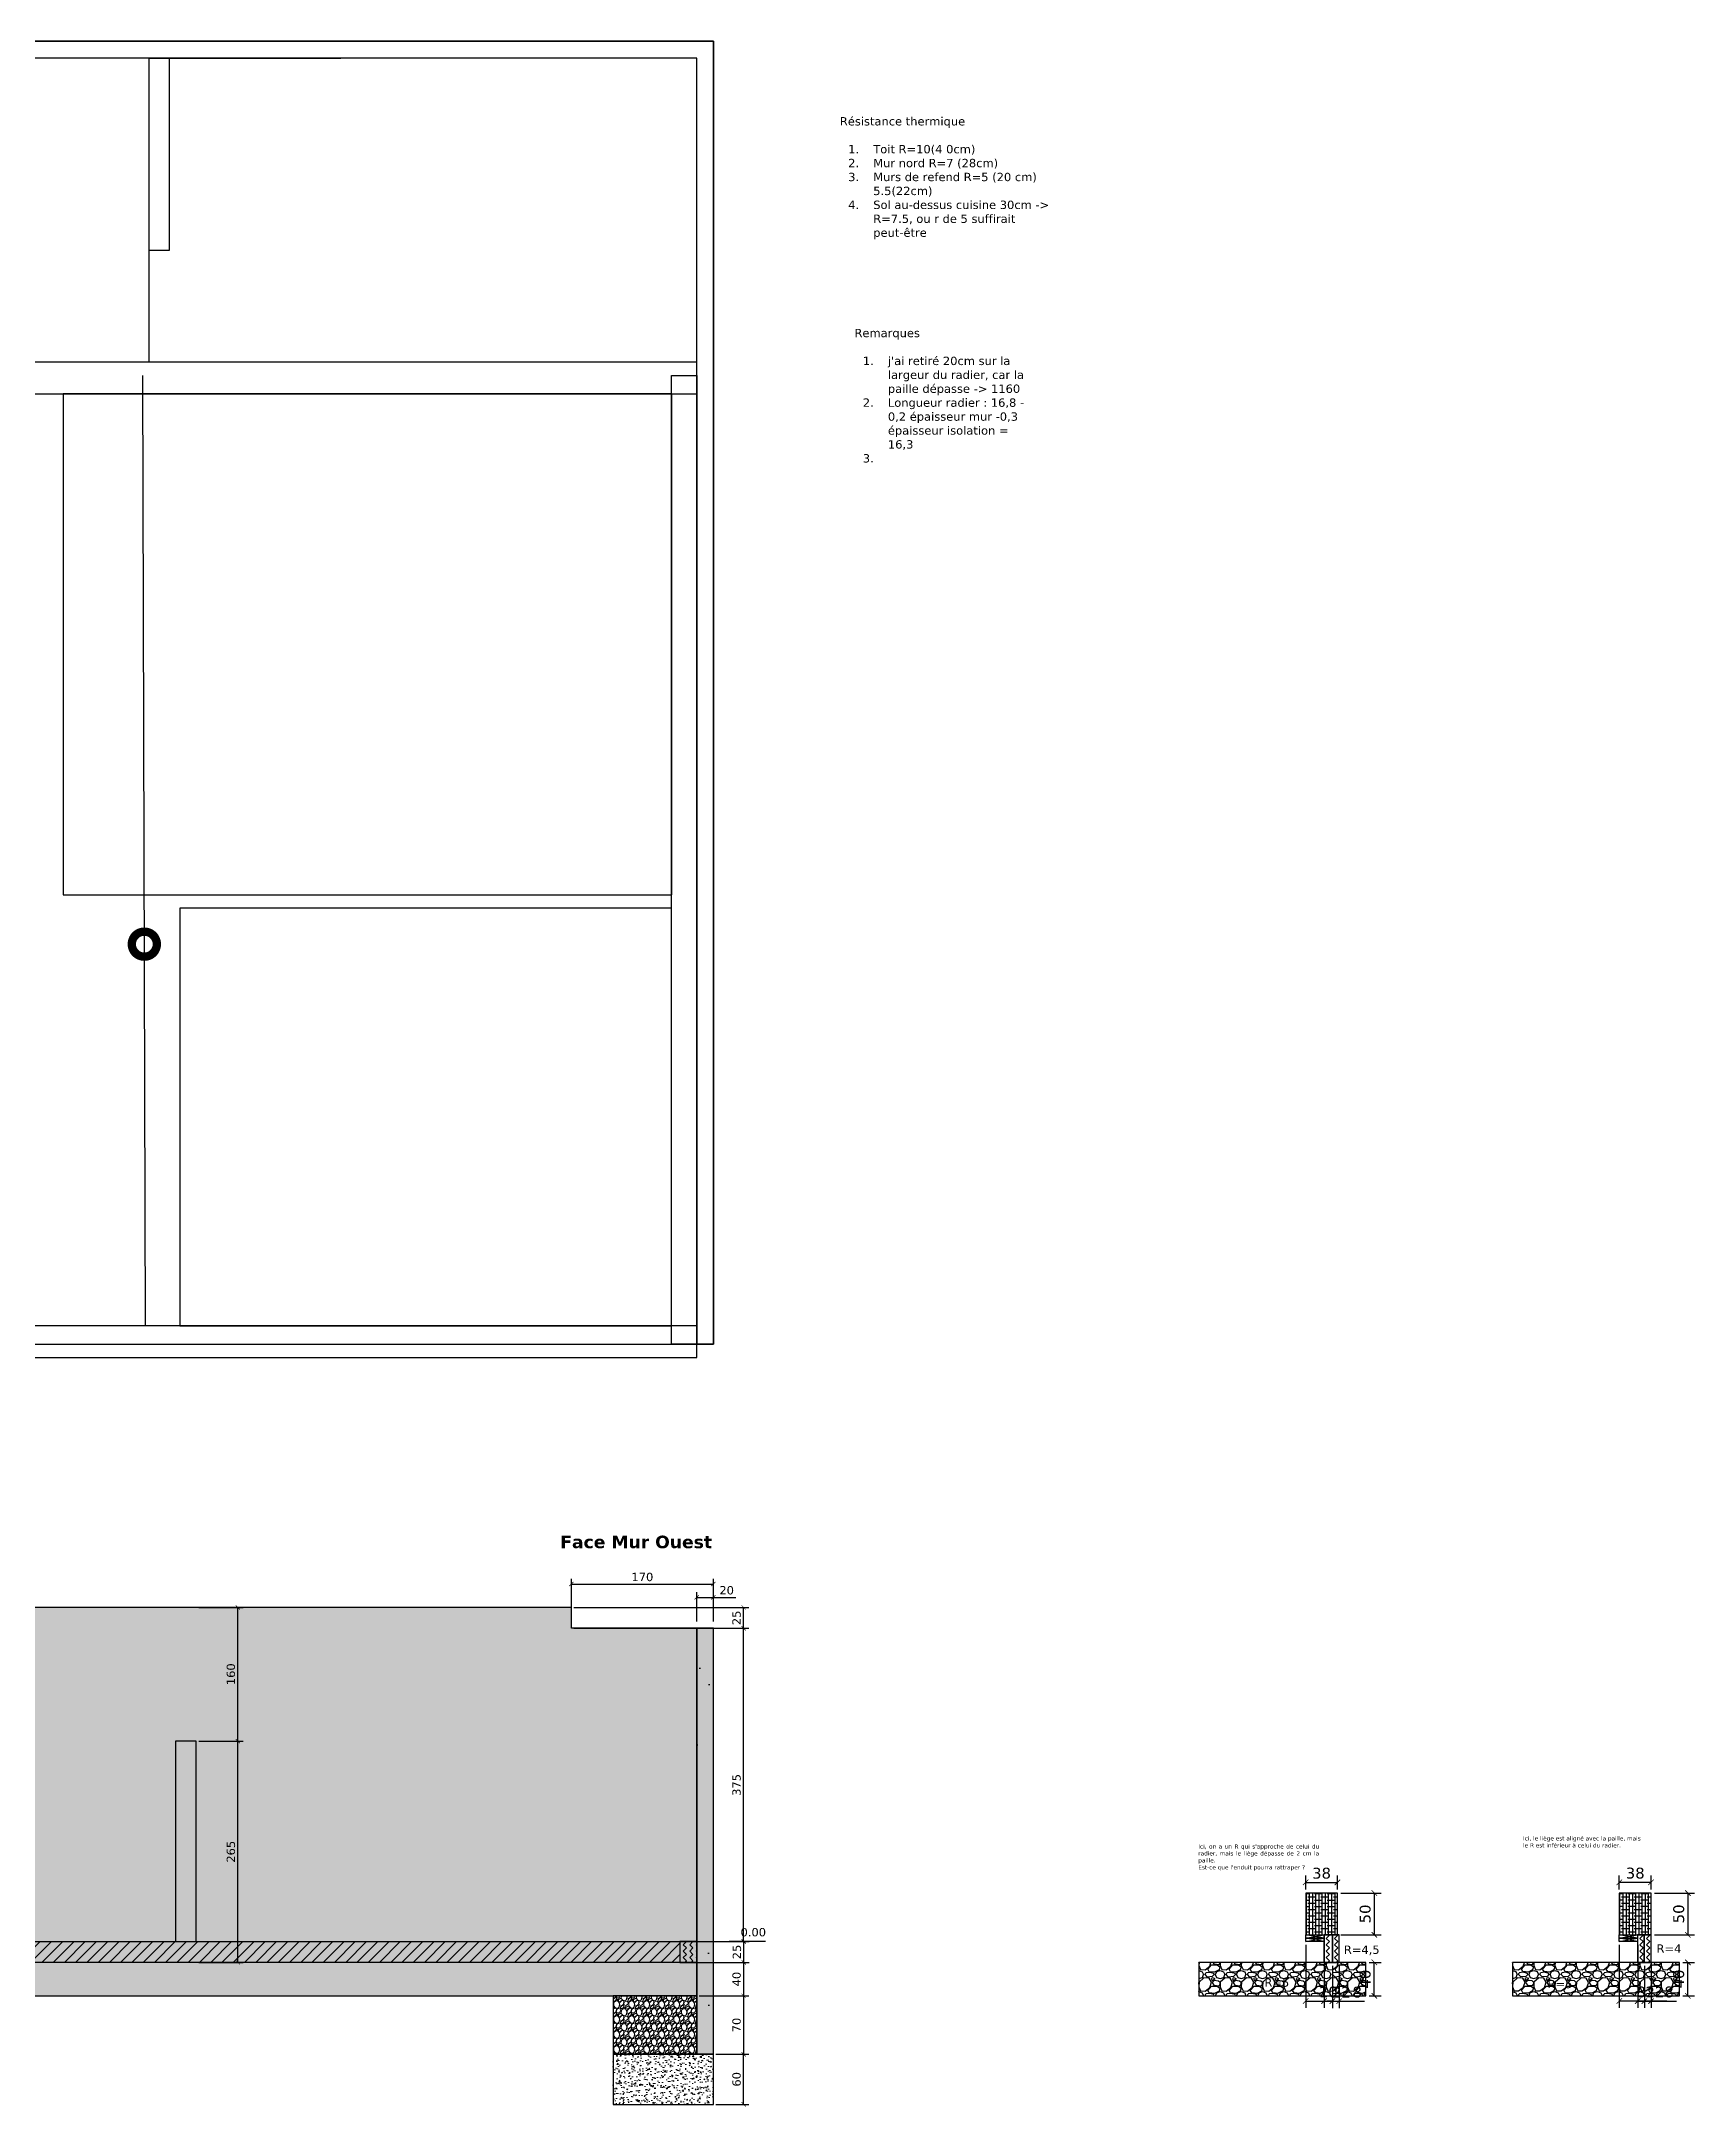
# Model space of a CAD drawing. Header units: centimetres. Extents: x -262314 to 1497847, y -126598 to 219599.
# Drawn here: x 18954 to 38748, y -1328 to 23402 of the extents above; entities that cross this region are included whole.
import ezdxf

# ---------------------------------------------------------------- set-up
doc = ezdxf.new("R2010")
doc.units = ezdxf.units.CM
doc.header["$PDMODE"] = 34
doc.header["$PDSIZE"] = 100
for name, color, linetype in [('A-POTEAU', 44, 'Continuous'), ('A-Wall', 30, 'Continuous'), ('AC-Calcul ratios', 4, 'Continuous'), ('Dimensions', 6, 'Continuous'), ('DONUT', 240, 'Continuous'), ('Gravier', 120, 'Continuous'), ('I-Cloison', 11, 'Continuous'), ('Isolant pourtour radier', 36, 'Continuous'), ('Lisse basse', 36, 'Continuous'), ('Misapor', 4, 'Continuous'), ('Mur de soutenement', 1, 'Continuous'), ('Paille', 2, 'Continuous'), ('Plan de masse ou contour exterieur', 30, 'Continuous'), ('Title Block', 250, 'Continuous')]:
    doc.layers.add(name, color=color, linetype=linetype)
doc.layers.add('hatches', color=253, linetype='Continuous', lineweight=5)
doc.styles.add('Seb', font='Verdana.ttf')
doc.dimstyles.new('d', dxfattribs={"dimtxt": 1, "dimasz": 1, "dimexe": 1.25, "dimexo": 0.625, "dimtad": 1, "dimdec": 1, "dimlfac": 0.1, "dimtxsty": 'Seb', "dimblk": 'ARCHTICK', "dimblk1": 'ARCHTICK', "dimblk2": 'ARCHTICK', "dimcen": 2.5, "dimclrd": 256, "dimclre": 256, "dimadec": 0, "dimazin": 0, "dimtfac": 1, "dimtdec": 1, "dimtmove": 0, "dimatfit": 3, "dimldrblk": 'ARCHTICK', "dimfxl": 1, "dimlwd": -1, "dimlwe": -1, "dimarcsym": 0})
pattern_1 = [(50, (24800, 6e-14), (1821.85, -159.4), [190.5, -2095.5]), (355, (24800, 6e-14), (-352.4, 1910.6), [152.4, -1676.4]), (100.45, (24951.8, -13.3), (1469.4, 1751.2), [161.9, -1780.9]), (46.184, (24800, 508), (2710.8, -420.4), [285.75, -3143.25]), (96.636, (25026, 473), (2374, 2474.3), [242.9, -2671.4]), (351.184, (24800, 508), (2374, 2474.3), [228.6, -2514.6]), (21, (25054, 381), (1516.14, -1022.65), [190.5, -2095.5]), (326, (25054, 381), (618, 1841.9), [152.4, -1676.4]), (71.45, (25180.3, 295.8), (2134.16, 819.2), [161.9, -1780.9]), (37.5, (24800, 6e-14), (30.89, 845.55), [0, -1656.08, 0, -1701.8, 0, -1682.75]), (7.5, (24800, 6e-14), (668.2, 1001.8), [0, -970.28, 0, -1617.98, 0, -641.35]), (327.5, (24233.6, 6e-14), (1355.91, -57.29), [0, -635, 0, -1981.2, 0, -2628.9]), (317.5, (23979.6, 6e-14), (1481.3, 254.26), [0, -825.5, 0, -1315.72, 0, -1866.9])]

# ---------------------------------------------------------------- blocks, each defined once
blk = doc.blocks.new('_ArchTick')
at = {"color": 0, "linetype": 'ByBlock', "const_width": 0.15}
blk.add_lwpolyline([(-0.5, -0.5), (0.5, 0.5)], dxfattribs=at)
blk = doc.blocks.new('*D191')
at = {"layer": 'Defpoints', "color": 0}
for p in [(25300, 4650), (27362, 4650), (25300, 4400)]:
    blk.add_point(p, dxfattribs=at)
at = {"layer": 'Dimensions'}
for p, q in [((25331, 4650), (27424, 4650)), ((27362, 4400), (27362, 4650)), ((25331, 4400), (27424, 4400))]:
    blk.add_line(p, q, dxfattribs=at)
at = {"layer": 'Dimensions', "xscale": 50, "yscale": 50, "zscale": 50}
for p, rotation in [((27362, 4650), 90), ((27362, 4400), 270)]:
    blk.add_blockref('_ArchTick', p, dxfattribs=dict(at, rotation=rotation))
at = {"layer": 'Dimensions', "color": 0, "insert": (27278, 4525), "char_height": 100, "attachment_point": 5, "rotation": 90, "style": 'Seb'}
blk.add_mtext('25', dxfattribs=at)
blk = doc.blocks.new('*D192')
at = {"layer": 'Defpoints', "color": 0}
for p in [(27000, 4930), (25300, 4450), (27000, 4450)]:
    blk.add_point(p, dxfattribs=at)
at = {"layer": 'Dimensions'}
for p, q in [((25300, 4481), (25300, 4993)), ((27000, 4481), (27000, 4993)), ((25300, 4930), (27000, 4930))]:
    blk.add_line(p, q, dxfattribs=at)
at = {"layer": 'Dimensions', "xscale": 50, "yscale": 50, "zscale": 50, "rotation": 180}
blk.add_blockref('_ArchTick', (25300, 4930), dxfattribs=at)
at = {"layer": 'Dimensions', "xscale": 50, "yscale": 50, "zscale": 50}
blk.add_blockref('_ArchTick', (27000, 4930), dxfattribs=at)
at = {"layer": 'Dimensions', "color": 0, "insert": (26150, 5014), "char_height": 100, "attachment_point": 5, "style": 'Seb'}
blk.add_mtext('170', dxfattribs=at)
blk = doc.blocks.new('*D188')
at = {"layer": 'Defpoints', "color": 0}
for p in [(27000, 4400), (27362, 4400), (27000, 650)]:
    blk.add_point(p, dxfattribs=at)
at = {"layer": 'Dimensions'}
for p, q in [((27031, 4400), (27424, 4400)), ((27362, 650), (27362, 4400)), ((27031, 650), (27424, 650))]:
    blk.add_line(p, q, dxfattribs=at)
at = {"layer": 'Dimensions', "xscale": 50, "yscale": 50, "zscale": 50}
for p, rotation in [((27362, 4400), 90), ((27362, 650), 270)]:
    blk.add_blockref('_ArchTick', p, dxfattribs=dict(at, rotation=rotation))
at = {"layer": 'Dimensions', "color": 0, "insert": (27278, 2525), "char_height": 100, "attachment_point": 5, "rotation": 90, "style": 'Seb'}
blk.add_mtext('375', dxfattribs=at)
blk = doc.blocks.new('*D187')
at = {"layer": 'Defpoints', "color": 0}
for p in [(26580, 650), (27366, 650), (26580, 400)]:
    blk.add_point(p, dxfattribs=at)
at = {"layer": 'Dimensions'}
for p, q in [((26611, 650), (27428, 650)), ((27366, 400), (27366, 650)), ((26611, 400), (27428, 400))]:
    blk.add_line(p, q, dxfattribs=at)
at = {"layer": 'Dimensions', "xscale": 50, "yscale": 50, "zscale": 50}
for p, rotation in [((27366, 650), 90), ((27366, 400), 270)]:
    blk.add_blockref('_ArchTick', p, dxfattribs=dict(at, rotation=rotation))
at = {"layer": 'Dimensions', "color": 0, "insert": (27282, 525), "char_height": 100, "attachment_point": 5, "rotation": 90, "style": 'Seb'}
blk.add_mtext('25', dxfattribs=at)
blk = doc.blocks.new('*D186')
at = {"layer": 'Defpoints', "color": 0}
for p in [(26800, 400), (26800, 0), (27362, 0)]:
    blk.add_point(p, dxfattribs=at)
at = {"layer": 'Dimensions'}
for p, q in [((26831, 400), (27424, 400)), ((27362, 400), (27362, 0)), ((26831, 0), (27424, 0))]:
    blk.add_line(p, q, dxfattribs=at)
at = {"layer": 'Dimensions', "xscale": 50, "yscale": 50, "zscale": 50}
for p, rotation in [((27362, 400), 90), ((27362, 0), 270)]:
    blk.add_blockref('_ArchTick', p, dxfattribs=dict(at, rotation=rotation))
at = {"layer": 'Dimensions', "color": 0, "insert": (27278, 200), "char_height": 100, "attachment_point": 5, "rotation": 90, "style": 'Seb'}
blk.add_mtext('40', dxfattribs=at)
blk = doc.blocks.new('*D185')
at = {"layer": 'Defpoints', "color": 0}
for p in [(27000, 0), (27000, -700), (27362, -700)]:
    blk.add_point(p, dxfattribs=at)
at = {"layer": 'Dimensions'}
for p, q in [((27031, 0), (27424, 0)), ((27362, 0), (27362, -700)), ((27031, -700), (27424, -700))]:
    blk.add_line(p, q, dxfattribs=at)
at = {"layer": 'Dimensions', "xscale": 50, "yscale": 50, "zscale": 50}
for p, rotation in [((27362, 0), 90), ((27362, -700), 270)]:
    blk.add_blockref('_ArchTick', p, dxfattribs=dict(at, rotation=rotation))
at = {"layer": 'Dimensions', "color": 0, "insert": (27278, -350), "char_height": 100, "attachment_point": 5, "rotation": 90, "style": 'Seb'}
blk.add_mtext('70', dxfattribs=at)
blk = doc.blocks.new('*D190')
at = {"layer": 'Defpoints', "color": 0}
for p in [(27000, -700), (27362, -700), (27000, -1300)]:
    blk.add_point(p, dxfattribs=at)
at = {"layer": 'Dimensions'}
for p, q in [((27031, -700), (27424, -700)), ((27362, -1300), (27362, -700)), ((27031, -1300), (27424, -1300))]:
    blk.add_line(p, q, dxfattribs=at)
at = {"layer": 'Dimensions', "xscale": 50, "yscale": 50, "zscale": 50}
for p, rotation in [((27362, -700), 90), ((27362, -1300), 270)]:
    blk.add_blockref('_ArchTick', p, dxfattribs=dict(at, rotation=rotation))
at = {"layer": 'Dimensions', "color": 0, "insert": (27278, -1000), "char_height": 100, "attachment_point": 5, "rotation": 90, "style": 'Seb'}
blk.add_mtext('60', dxfattribs=at)
blk = doc.blocks.new('*D189')
at = {"layer": 'Defpoints', "color": 0}
for p in [(27000, 4771), (26800, 4450), (27000, 4450)]:
    blk.add_point(p, dxfattribs=at)
at = {"layer": 'Dimensions'}
for p, q in [((26800, 4481), (26800, 4834)), ((26800, 4771), (27000, 4771)), ((27000, 4481), (27000, 4834)), ((27000, 4771), (27268, 4771))]:
    blk.add_line(p, q, dxfattribs=at)
at = {"layer": 'Dimensions', "xscale": 50, "yscale": 50, "zscale": 50, "rotation": 180}
blk.add_blockref('_ArchTick', (26800, 4771), dxfattribs=at)
at = {"layer": 'Dimensions', "xscale": 50, "yscale": 50, "zscale": 50}
blk.add_blockref('_ArchTick', (27000, 4771), dxfattribs=at)
at = {"layer": 'Dimensions', "color": 0, "insert": (27159, 4855), "char_height": 100, "attachment_point": 5, "style": 'Seb'}
blk.add_mtext('20', dxfattribs=at)
blk = doc.blocks.new('*D12')
at = {"layer": 'Defpoints', "color": 0}
for p in [(34811, 400), (34913, 400), (34811, 0)]:
    blk.add_point(p, dxfattribs=at)
at = {"layer": 'Dimensions'}
for p, q in [((34852, 400), (34994, 400)), ((34913, 0), (34913, 400)), ((34852, 0), (34994, 0))]:
    blk.add_line(p, q, dxfattribs=at)
at = {"layer": 'Dimensions', "xscale": 65, "yscale": 65, "zscale": 65}
for p, rotation in [((34913, 400), 90), ((34913, 0), 270)]:
    blk.add_blockref('_ArchTick', p, dxfattribs=dict(at, rotation=rotation))
at = {"layer": 'Dimensions', "color": 0, "insert": (34804, 200), "char_height": 130, "attachment_point": 5, "rotation": 90, "style": 'Seb'}
blk.add_mtext('40', dxfattribs=at)
blk = doc.blocks.new('*D13')
at = {"layer": 'Defpoints', "color": 0}
for p in [(34471, 1230), (34471, 730), (34913, 730)]:
    blk.add_point(p, dxfattribs=at)
at = {"layer": 'Dimensions'}
for p, q in [((34512, 1230), (34994, 1230)), ((34913, 1230), (34913, 730)), ((34512, 730), (34994, 730))]:
    blk.add_line(p, q, dxfattribs=at)
at = {"layer": 'Dimensions', "xscale": 65, "yscale": 65, "zscale": 65}
for p, rotation in [((34913, 1230), 90), ((34913, 730), 270)]:
    blk.add_blockref('_ArchTick', p, dxfattribs=dict(at, rotation=rotation))
at = {"layer": 'Dimensions', "color": 0, "insert": (34804, 980), "char_height": 130, "attachment_point": 5, "rotation": 90, "style": 'Seb'}
blk.add_mtext('50', dxfattribs=at)
blk = doc.blocks.new('*D14')
at = {"layer": 'Defpoints', "color": 0}
for p in [(34311, 400), (34411, 400), (34411, -64)]:
    blk.add_point(p, dxfattribs=at)
at = {"layer": 'Dimensions'}
for p, q in [((34311, 359), (34311, -145)), ((34411, 359), (34411, -145)), ((34311, -64), (34411, -64))]:
    blk.add_line(p, q, dxfattribs=at)
at = {"layer": 'Dimensions', "xscale": 65, "yscale": 65, "zscale": 65, "rotation": 180}
blk.add_blockref('_ArchTick', (34311, -64), dxfattribs=at)
at = {"layer": 'Dimensions', "xscale": 65, "yscale": 65, "zscale": 65}
blk.add_blockref('_ArchTick', (34411, -64), dxfattribs=at)
at = {"layer": 'Dimensions', "color": 0, "insert": (34361, 45), "char_height": 130, "attachment_point": 5, "style": 'Seb'}
blk.add_mtext('10', dxfattribs=at)
blk = doc.blocks.new('*D15')
at = {"layer": 'Defpoints', "color": 0}
for p in [(34411, 400), (34491, 400), (34491, -65)]:
    blk.add_point(p, dxfattribs=at)
at = {"layer": 'Dimensions'}
for p, q in [((34411, 359), (34411, -146)), ((34491, 359), (34491, -146)), ((34411, -65), (34346, -65)), ((34411, -65), (34491, -65)), ((34491, -65), (34795, -65))]:
    blk.add_line(p, q, dxfattribs=at)
at = {"layer": 'Dimensions', "xscale": 65, "yscale": 65, "zscale": 65}
blk.add_blockref('_ArchTick', (34411, -65), dxfattribs=at)
at = {"layer": 'Dimensions', "xscale": 65, "yscale": 65, "zscale": 65, "rotation": 180}
blk.add_blockref('_ArchTick', (34491, -65), dxfattribs=at)
at = {"layer": 'Dimensions', "color": 0, "insert": (34708, 43), "char_height": 130, "attachment_point": 5, "style": 'Seb'}
blk.add_mtext('8', dxfattribs=at)
blk = doc.blocks.new('*D16')
at = {"layer": 'Defpoints', "color": 0}
for p in [(34091, 650), (34311, 650), (34311, -63)]:
    blk.add_point(p, dxfattribs=at)
at = {"layer": 'Dimensions'}
for p, q in [((34091, 609), (34091, -144)), ((34311, 609), (34311, -144)), ((34091, -63), (34311, -63)), ((34311, -63), (34660, -63))]:
    blk.add_line(p, q, dxfattribs=at)
at = {"layer": 'Dimensions', "xscale": 65, "yscale": 65, "zscale": 65, "rotation": 180}
blk.add_blockref('_ArchTick', (34091, -63), dxfattribs=at)
at = {"layer": 'Dimensions', "xscale": 65, "yscale": 65, "zscale": 65}
blk.add_blockref('_ArchTick', (34311, -63), dxfattribs=at)
at = {"layer": 'Dimensions', "color": 0, "insert": (34518, 44), "char_height": 130, "attachment_point": 5, "style": 'Seb'}
blk.add_mtext('22', dxfattribs=at)
blk = doc.blocks.new('*D17')
at = {"layer": 'Defpoints', "color": 0}
for p in [(34471, 1358), (34091, 1230), (34471, 1230)]:
    blk.add_point(p, dxfattribs=at)
at = {"layer": 'Dimensions'}
for p, q in [((34091, 1271), (34091, 1440)), ((34091, 1358), (34471, 1358)), ((34471, 1271), (34471, 1440))]:
    blk.add_line(p, q, dxfattribs=at)
at = {"layer": 'Dimensions', "xscale": 65, "yscale": 65, "zscale": 65, "rotation": 180}
blk.add_blockref('_ArchTick', (34091, 1358), dxfattribs=at)
at = {"layer": 'Dimensions', "xscale": 65, "yscale": 65, "zscale": 65}
blk.add_blockref('_ArchTick', (34471, 1358), dxfattribs=at)
at = {"layer": 'Dimensions', "color": 0, "insert": (34281, 1467), "char_height": 130, "attachment_point": 5, "style": 'Seb'}
blk.add_mtext('38', dxfattribs=at)
blk = doc.blocks.new('*D18')
at = {"layer": 'Defpoints', "color": 0}
for p in [(38566, 400), (38667, 400), (38566, 0)]:
    blk.add_point(p, dxfattribs=at)
at = {"layer": 'Dimensions'}
for p, q in [((38606, 400), (38748, 400)), ((38667, 0), (38667, 400)), ((38606, 0), (38748, 0))]:
    blk.add_line(p, q, dxfattribs=at)
at = {"layer": 'Dimensions', "xscale": 65, "yscale": 65, "zscale": 65}
for p, rotation in [((38667, 400), 90), ((38667, 0), 270)]:
    blk.add_blockref('_ArchTick', p, dxfattribs=dict(at, rotation=rotation))
at = {"layer": 'Dimensions', "color": 0, "insert": (38558, 201), "char_height": 130, "attachment_point": 5, "rotation": 90, "style": 'Seb'}
blk.add_mtext('40', dxfattribs=at)
blk = doc.blocks.new('*D19')
at = {"layer": 'Defpoints', "color": 0}
for p in [(38226, 1230), (38226, 730), (38667, 730)]:
    blk.add_point(p, dxfattribs=at)
at = {"layer": 'Dimensions'}
for p, q in [((38266, 1230), (38748, 1230)), ((38667, 1230), (38667, 730)), ((38266, 730), (38748, 730))]:
    blk.add_line(p, q, dxfattribs=at)
at = {"layer": 'Dimensions', "xscale": 65, "yscale": 65, "zscale": 65}
for p, rotation in [((38667, 1230), 90), ((38667, 730), 270)]:
    blk.add_blockref('_ArchTick', p, dxfattribs=dict(at, rotation=rotation))
at = {"layer": 'Dimensions', "color": 0, "insert": (38558, 981), "char_height": 130, "attachment_point": 5, "rotation": 90, "style": 'Seb'}
blk.add_mtext('50', dxfattribs=at)
blk = doc.blocks.new('*D20')
at = {"layer": 'Defpoints', "color": 0}
for p in [(38066, 400), (38146, 400), (38146, -64)]:
    blk.add_point(p, dxfattribs=at)
at = {"layer": 'Dimensions'}
for p, q in [((38066, 360), (38066, -145)), ((38146, 360), (38146, -145)), ((38066, -64), (38000, -64)), ((38066, -64), (38146, -64)), ((38146, -64), (38210, -64))]:
    blk.add_line(p, q, dxfattribs=at)
at = {"layer": 'Dimensions', "xscale": 65, "yscale": 65, "zscale": 65}
blk.add_blockref('_ArchTick', (38066, -64), dxfattribs=at)
at = {"layer": 'Dimensions', "xscale": 65, "yscale": 65, "zscale": 65, "rotation": 180}
blk.add_blockref('_ArchTick', (38146, -64), dxfattribs=at)
at = {"layer": 'Dimensions', "color": 0, "insert": (38106, 45), "char_height": 130, "attachment_point": 5, "style": 'Seb'}
blk.add_mtext('8', dxfattribs=at)
blk = doc.blocks.new('*D21')
at = {"layer": 'Defpoints', "color": 0}
for p in [(37846, 650), (38066, 650), (38066, -62)]:
    blk.add_point(p, dxfattribs=at)
at = {"layer": 'Dimensions'}
for p, q in [((37846, 610), (37846, -144)), ((38066, 610), (38066, -144)), ((37846, -62), (38066, -62)), ((38066, -62), (38414, -62))]:
    blk.add_line(p, q, dxfattribs=at)
at = {"layer": 'Dimensions', "xscale": 65, "yscale": 65, "zscale": 65, "rotation": 180}
blk.add_blockref('_ArchTick', (37846, -62), dxfattribs=at)
at = {"layer": 'Dimensions', "xscale": 65, "yscale": 65, "zscale": 65}
blk.add_blockref('_ArchTick', (38066, -62), dxfattribs=at)
at = {"layer": 'Dimensions', "color": 0, "insert": (38272, 45), "char_height": 130, "attachment_point": 5, "style": 'Seb'}
blk.add_mtext('22', dxfattribs=at)
blk = doc.blocks.new('*D22')
at = {"layer": 'Defpoints', "color": 0}
for p in [(38226, 1359), (37846, 1230), (38226, 1230)]:
    blk.add_point(p, dxfattribs=at)
at = {"layer": 'Dimensions'}
for p, q in [((37846, 1271), (37846, 1440)), ((37846, 1359), (38226, 1359)), ((38226, 1271), (38226, 1440))]:
    blk.add_line(p, q, dxfattribs=at)
at = {"layer": 'Dimensions', "xscale": 65, "yscale": 65, "zscale": 65, "rotation": 180}
blk.add_blockref('_ArchTick', (37846, 1359), dxfattribs=at)
at = {"layer": 'Dimensions', "xscale": 65, "yscale": 65, "zscale": 65}
blk.add_blockref('_ArchTick', (38226, 1359), dxfattribs=at)
at = {"layer": 'Dimensions', "color": 0, "insert": (38036, 1468), "char_height": 130, "attachment_point": 5, "style": 'Seb'}
blk.add_mtext('38', dxfattribs=at)
blk = doc.blocks.new('*D23')
at = {"layer": 'Defpoints', "color": 0}
for p in [(38146, 400), (38226, 400), (38226, -64)]:
    blk.add_point(p, dxfattribs=at)
at = {"layer": 'Dimensions'}
for p, q in [((38146, 360), (38146, -145)), ((38226, 360), (38226, -145)), ((38146, -64), (38080, -64)), ((38146, -64), (38226, -64)), ((38226, -64), (38529, -64))]:
    blk.add_line(p, q, dxfattribs=at)
at = {"layer": 'Dimensions', "xscale": 65, "yscale": 65, "zscale": 65}
blk.add_blockref('_ArchTick', (38146, -64), dxfattribs=at)
at = {"layer": 'Dimensions', "xscale": 65, "yscale": 65, "zscale": 65, "rotation": 180}
blk.add_blockref('_ArchTick', (38226, -64), dxfattribs=at)
at = {"layer": 'Dimensions', "color": 0, "insert": (38442, 45), "char_height": 130, "attachment_point": 5, "style": 'Seb'}
blk.add_mtext('8', dxfattribs=at)
blk = doc.blocks.new('*D208')
at = {"layer": 'Defpoints', "color": 0}
for p in [(20810, 3050), (21307, 3050), (20810, 400)]:
    blk.add_point(p, dxfattribs=at)
at = {"layer": 'Dimensions'}
for p, q in [((20841, 3050), (21370, 3050)), ((21307, 400), (21307, 3050)), ((20841, 400), (21370, 400))]:
    blk.add_line(p, q, dxfattribs=at)
at = {"layer": 'Dimensions', "xscale": 50, "yscale": 50, "zscale": 50}
for p, rotation in [((21307, 3050), 90), ((21307, 400), 270)]:
    blk.add_blockref('_ArchTick', p, dxfattribs=dict(at, rotation=rotation))
at = {"layer": 'Dimensions', "color": 0, "insert": (21224, 1725), "char_height": 100, "attachment_point": 5, "rotation": 90, "style": 'Seb'}
blk.add_mtext('265', dxfattribs=at)
blk = doc.blocks.new('*D209')
at = {"layer": 'Defpoints', "color": 0}
for p in [(20810, 4650), (21307, 4650), (20810, 3050)]:
    blk.add_point(p, dxfattribs=at)
at = {"layer": 'Dimensions'}
for p, q in [((20841, 4650), (21370, 4650)), ((21307, 3050), (21307, 4650)), ((20841, 3050), (21370, 3050))]:
    blk.add_line(p, q, dxfattribs=at)
at = {"layer": 'Dimensions', "xscale": 50, "yscale": 50, "zscale": 50}
for p, rotation in [((21307, 4650), 90), ((21307, 3050), 270)]:
    blk.add_blockref('_ArchTick', p, dxfattribs=dict(at, rotation=rotation))
at = {"layer": 'Dimensions', "color": 0, "insert": (21224, 3850), "char_height": 100, "attachment_point": 5, "rotation": 90, "style": 'Seb'}
blk.add_mtext('160', dxfattribs=at)

msp = doc.modelspace()

# ---------------------------------------------------------------- hatches: boundary and pattern name
at = {"layer": 'hatches'}
h = msp.add_hatch(dxfattribs=at)
h.set_pattern_fill('AR-CONC', color=256, scale=0.7)
h.paths.add_polyline_path([(26800, 4400), (25300, 4400), (25300, 4650), (5000, 4650), (5000, 650), (26800, 650)])
h = msp.add_hatch(dxfattribs=at)
h.set_pattern_fill('AR-CONC', color=256, scale=0.7)
h.set_pattern_definition([(50, (24800, 6e-14), (127.5293, -11.1574), [13.335, -146.685]), (355, (24800, 6e-14), (-24.6704, 133.7398), [10.668, -117.3484]), (100.4514, (24810.63, -0.93), (102.859, 122.5824), [11.333, -124.6632]), (46.1842, (24800, 35.56), (189.7553, -29.4296), [20.0025, -220.0275]), (96.6356, (24815.81, 33.1), (166.183, 173.198), [16.9995, -186.995]), (351.184, (24800, 35.56), (166.183, 173.198), [16.002, -176.022]), (21, (24817.78, 26.67), (106.13, -71.5856), [13.335, -146.685]), (326, (24817.78, 26.67), (43.2614, 128.9316), [10.668, -117.348]), (71.4514, (24826.62, 20.7), (149.3915, 57.346), [11.333, -124.663]), (37.5, (24800, 6e-14), (2.16202, 59.18853), [0, -115.9256, 0, -119.126, 0, -117.7925]), (7.5, (24800, 6e-14), (46.7738, 70.1264), [0, -67.9196, 0, -113.2586, 0, -44.8945]), (327.5, (24760.35, 6e-14), (94.9134, -4.0101), [0, -44.45, 0, -138.684, 0, -184.023]), (317.5, (24742.57, 6e-14), (103.6904, 17.7985), [0, -57.785, 0, -92.1004, 0, -130.683])])
h.paths.add_polyline_path([(27000, 4400), (26800, 4400), (26800, -700), (27000, -700)])
h = msp.add_hatch(dxfattribs=at)
h.set_pattern_fill('ANSI31', color=256, scale=30)
h.set_pattern_definition([(45, (8593, -2e-05), (-67.3519, 67.3519), [])])
h.paths.add_polyline_path([(26600, 650), (5000, 650), (5000, 400), (26600, 400)])
h = msp.add_hatch(dxfattribs=at)
h.set_pattern_fill('HONEY', color=256, scale=10, angle=45)
h.paths.add_polyline_path([(5000, 0), (26800, 0), (26800, 400), (5000, 400)])
h = msp.add_hatch(dxfattribs=at)
h.set_pattern_fill('GRAVEL', color=256, scale=5, angle=45)
h.paths.add_polyline_path([(25800, -700), (26800, -700), (26800, 0), (25800, 0)])
h = msp.add_hatch(dxfattribs=at)
h.set_pattern_fill('AR-CONC', color=256, scale=0.7)
h.set_pattern_definition([(50, (24800, 100), (127.5293, -11.1574), [13.335, -146.685]), (355, (24800, 100), (-24.6704, 133.74), [10.668, -117.3484]), (100.4514, (24810.63, 99.07), (102.859, 122.5824), [11.333, -124.663]), (46.184, (24800, 135.56), (189.755, -29.43), [20.003, -220.028]), (96.6356, (24815.81, 133.1), (166.183, 173.198), [17, -186.995]), (351.184, (24800, 135.56), (166.183, 173.198), [16.002, -176.022]), (21, (24817.78, 126.67), (106.13, -71.5856), [13.335, -146.685]), (326, (24817.78, 126.67), (43.2614, 128.9316), [10.668, -117.348]), (71.4514, (24826.62, 120.7), (149.3915, 57.346), [11.333, -124.663]), (37.5, (24800, 100), (2.162, 59.1885), [0, -115.9256, 0, -119.126, 0, -117.7925]), (7.5, (24800, 100), (46.7738, 70.1264), [0, -67.9196, 0, -113.2586, 0, -44.8945]), (327.5, (24760.35, 100), (94.9134, -4.0101), [0, -44.45, 0, -138.684, 0, -184.023]), (317.5, (24742.57, 100), (103.6904, 17.7985), [0, -57.785, 0, -92.1004, 0, -130.683])])
h.paths.add_polyline_path([(27000, -700), (25800, -700), (25800, -1300), (27000, -1300)])
at = {"layer": 'Isolant pourtour radier'}
h = msp.add_hatch(dxfattribs=at)
h.set_pattern_fill('ZIGZAG', color=256, scale=17, angle=45)
h.set_pattern_definition([(45, (0, 0), (7e-15, 76.33218), [53.975, -53.975]), (135, (38.166, 38.166), (-76.33218, 7e-15), [53.975, -53.975])])
h.paths.add_polyline_path([(26800, 650), (26600, 650), (26600, 400), (26800, 400)])
h = msp.add_hatch(dxfattribs=at)
h.set_pattern_fill('ZIGZAG', color=256, scale=17, angle=45)
h.set_pattern_definition([(45, (32811, 6e-14), (7e-15, 76.3322), [53.975, -53.975]), (135, (32849.166, 38.166), (-76.3322, 7e-15), [53.975, -53.975])])
h.paths.add_polyline_path([(34411, 730), (34311, 730), (34311, 400), (34411, 400)])
h = msp.add_hatch(dxfattribs=at)
h.set_pattern_fill('ZIGZAG', color=256, scale=17, angle=45)
h.set_pattern_definition([(45, (32911, 6e-14), (7e-15, 76.3322), [53.975, -53.975]), (135, (32949.166, 38.166), (-76.3322, 7e-15), [53.975, -53.975])])
h.paths.add_polyline_path([(34491, 730), (34411, 730), (34411, 400), (34491, 400)])
h = msp.add_hatch(dxfattribs=at)
h.set_pattern_fill('ZIGZAG', color=256, scale=17, angle=45)
h.set_pattern_definition([(45, (36565.5, 0.5), (7e-15, 76.3322), [53.975, -53.975]), (135, (36603.666, 38.666), (-76.3322, 7e-15), [53.975, -53.975])])
h.paths.add_polyline_path([(38145.5, 730.5), (38065.5, 730.5), (38065.5, 400.5), (38145.5, 400.5)])
h = msp.add_hatch(dxfattribs=at)
h.set_pattern_fill('ZIGZAG', color=256, scale=17, angle=45)
h.set_pattern_definition([(45, (36645.5, 0.5), (7e-15, 76.3322), [53.975, -53.975]), (135, (36683.666, 38.666), (-76.3322, 7e-15), [53.975, -53.975])])
h.paths.add_polyline_path([(38225.5, 730.5), (38145.5, 730.5), (38145.5, 400.5), (38225.5, 400.5)])
at = {"layer": 'Misapor'}
h = msp.add_hatch(dxfattribs=at)
h.set_pattern_fill('GRAVEL', color=256, scale=10)
h.set_pattern_definition([(228.0128, (32993.88, 254), (-2032, -2286), [34.172, -3383.048]), (184.96974, (32971.02, 228.6), (3048, 254.000014), [58.6405, -5805.405]), (132.51045, (32912.6, 223.52), (2540, -2794), [41.348, -4093.472]), (267.2737, (32813.54, 160.02), (254, 5080), [53.4005, -5286.644]), (292.83365, (32811, 106.68), (-1270, 3048), [52.363, -5183.981]), (357.2737, (32831.32, 58.42), (-5080, 254), [53.4005, -5286.644]), (37.69424, (32884.66, 55.88), (-3302, -2540), [70.6194, -6991.3115]), (72.2553, (32940.54, 99.06), (1778, 5588), [66.672, -6600.526]), (121.4296, (32960.86, 162.56), (-2032, 3302), [53.581, -5304.555]), (175.2364, (32932.92, 208.28), (2794, -254), [61.171, -2997.394]), (222.39744, (32871.96, 213.36), (-3048, -2794), [79.108, -7831.677]), (138.814, (33065, 157.48), (-1778, 1524), [27, -2673.057]), (171.4692, (33044.68, 175.26), (3302, -508), [51.368, -5085.464]), (225, (32993.88, 182.88), (-4e-14, -254), [35.92, -323.29]), (203.1986, (32976.1, 213.36), (1270, 508), [19.344, -1915.062]), (291.8014, (32958.32, 205.74), (-254, 762), [27.357, -1340.475]), (30.9638, (32968.48, 180.34), (762, 508), [44.432, -1436.63]), (161.565, (33006.58, 203.2), (508, -254), [32.129, -771.09]), (16.3895, (32811, 205.74), (2540, 762), [45.009, -4455.883]), (70.3462, (32854.18, 218.44), (-1016, -2794), [37.76, -3738.222]), (293.1986, (33006.58, 254), (-508, 1270), [38.688, -1895.718]), (343.6105, (33021.82, 218.44), (-2540, 762), [45.009, -4455.883]), (339.444, (32811, 48.26), (-1270, 508), [43.404, -2126.773]), (294.7751, (32851.64, 33.02), (-1270, 2794), [36.367, -3600.359]), (66.8014, (33009.12, 6e-14), (508, 1270), [38.688, -1895.718]), (17.354, (33024.36, 35.56), (-3302, -1016), [42.578, -4215.238]), (69.444, (32884.66, 6e-14), (-508, -1270), [21.702, -2148.475]), (101.31, (32993.88, 6e-14), (-254, 1016), [12.951, -1282.2]), (165.9638, (32991.34, 12.7), (762, -254), [52.363, -994.905]), (186.009, (32940.54, 25.4), (2540, 254), [48.527, -4804.1365]), (303.69, (32968.48, 157.48), (-254, 508), [36.632, -879.178]), (353.1572, (32988.8, 127), (4318, -508), [63.956, -6331.601]), (60.9454, (33052.3, 119.38), (-1016, -1778), [26.151, -2588.939]), (90, (33065, 142.24), (-254, 254), [15.24, -238.76]), (120.2564, (32935.46, 33.02), (1016, -1778), [35.287, -3493.394]), (48.0128, (32917.68, 63.5), (2032, 2286), [68.344, -3348.876]), (0, (32963.4, 114.3), (254, 254), [66.04, -187.96]), (325.3048, (33029.44, 114.3), (2540, -1778), [40.161, -3975.932]), (254.0546, (33062.46, 91.44), (-254, -1016), [36.983, -1812.165]), (207.646, (33052.3, 55.88), (-4826, -2540), [60.2145, -5961.2464]), (175.4261, (32998.96, 27.94), (-3302, 254), [63.703, -6306.585])])
h.paths.add_polyline_path([(34811, 400), (34591, 400), (32811, 400), (32811, 0), (34811, 0)])
h = msp.add_hatch(dxfattribs=at)
h.set_pattern_fill('GRAVEL', color=256, scale=10)
h.set_pattern_definition([(228.0128, (36748.38, 254.5), (-2032, -2286), [34.172, -3383.048]), (184.96974, (36725.52, 229.1), (3048, 254.000014), [58.6405, -5805.405]), (132.51045, (36667.1, 224.02), (2540, -2794), [41.348, -4093.472]), (267.2737, (36568.04, 160.52), (254, 5080), [53.4005, -5286.644]), (292.83365, (36565.5, 107.18), (-1270, 3048), [52.363, -5183.981]), (357.2737, (36585.82, 58.92), (-5080, 254), [53.4005, -5286.644]), (37.69424, (36639.16, 56.38), (-3302, -2540), [70.6194, -6991.3115]), (72.2553, (36695.04, 99.56), (1778, 5588), [66.672, -6600.526]), (121.4296, (36715.36, 163.06), (-2032, 3302), [53.581, -5304.555]), (175.2364, (36687.42, 208.78), (2794, -254), [61.171, -2997.394]), (222.39744, (36626.46, 213.86), (-3048, -2794), [79.108, -7831.677]), (138.814, (36819.5, 157.98), (-1778, 1524), [27, -2673.057]), (171.4692, (36799.18, 175.76), (3302, -508), [51.368, -5085.464]), (225, (36748.38, 183.38), (-4e-14, -254), [35.92, -323.29]), (203.1986, (36730.6, 213.86), (1270, 508), [19.344, -1915.062]), (291.8014, (36712.82, 206.24), (-254, 762), [27.357, -1340.475]), (30.9638, (36722.98, 180.84), (762, 508), [44.432, -1436.63]), (161.565, (36761.08, 203.7), (508, -254), [32.129, -771.09]), (16.3895, (36565.5, 206.24), (2540, 762), [45.009, -4455.883]), (70.3462, (36608.68, 218.94), (-1016, -2794), [37.76, -3738.222]), (293.1986, (36761.08, 254.5), (-508, 1270), [38.688, -1895.718]), (343.6105, (36776.32, 218.94), (-2540, 762), [45.009, -4455.883]), (339.444, (36565.5, 48.76), (-1270, 508), [43.404, -2126.773]), (294.7751, (36606.14, 33.52), (-1270, 2794), [36.367, -3600.359]), (66.8014, (36763.62, 0.5), (508, 1270), [38.688, -1895.718]), (17.354, (36778.86, 36.06), (-3302, -1016), [42.578, -4215.238]), (69.444, (36639.16, 0.5), (-508, -1270), [21.702, -2148.475]), (101.31, (36748.38, 0.5), (-254, 1016), [12.951, -1282.2]), (165.9638, (36745.84, 13.2), (762, -254), [52.363, -994.905]), (186.009, (36695.04, 25.9), (2540, 254), [48.527, -4804.1365]), (303.69, (36722.98, 157.98), (-254, 508), [36.632, -879.178]), (353.1572, (36743.3, 127.5), (4318, -508), [63.956, -6331.601]), (60.9454, (36806.8, 119.88), (-1016, -1778), [26.151, -2588.939]), (90, (36819.5, 142.74), (-254, 254), [15.24, -238.76]), (120.2564, (36689.96, 33.52), (1016, -1778), [35.287, -3493.394]), (48.0128, (36672.18, 64), (2032, 2286), [68.344, -3348.876]), (0, (36717.9, 114.8), (254, 254), [66.04, -187.96]), (325.3048, (36783.94, 114.8), (2540, -1778), [40.161, -3975.932]), (254.0546, (36816.96, 91.94), (-254, -1016), [36.983, -1812.165]), (207.646, (36806.8, 56.38), (-4826, -2540), [60.2145, -5961.2464]), (175.4261, (36753.46, 28.44), (-3302, 254), [63.703, -6306.585])])
h.paths.add_polyline_path([(38565.5, 400.5), (38345.5, 400.5), (36565.5, 400.5), (36565.5, 0.5), (38565.5, 0.5)])
at = {"layer": 'Mur de soutenement'}
h = msp.add_hatch(dxfattribs=at)
h.set_pattern_fill('AR-CONC', color=256, scale=0.7)
h.paths.add_polyline_path([(26800, 4400), (25300, 4400), (25300, 4650), (5000, 4650), (5000, 0), (26800, 0)])
h = msp.add_hatch(dxfattribs=at)
h.set_pattern_fill('AR-CONC', color=256, scale=0.7)
h.paths.add_polyline_path([(26800, 4400), (25300, 4400), (25300, 4650), (5000, 4650), (5000, 0), (26800, 0)])
h = msp.add_hatch(dxfattribs=at)
h.set_pattern_fill('AR-CONC', color=256, scale=0.7)
h.paths.add_polyline_path([(26800, 4400), (25300, 4400), (25300, 4650), (5000, 4650), (5000, 0), (26800, 0)])
h = msp.add_hatch(dxfattribs=at)
h.set_pattern_fill('AR-CONC', color=256, scale=0.7)
h.paths.add_polyline_path([(26800, 4400), (25300, 4400), (25300, 4650), (5000, 4650), (5000, 0), (26800, 0)])
h = msp.add_hatch(dxfattribs=at)
h.set_pattern_fill('AR-CONC', color=256, scale=10)
h.set_pattern_definition(pattern_1)
h.paths.add_polyline_path([(27000, 4450), (26800, 4450), (26800, -800), (27000, -800)])
h = msp.add_hatch(dxfattribs=at)
h.set_pattern_fill('AR-CONC', color=256, scale=10)
h.set_pattern_definition(pattern_1)
h.paths.add_polyline_path([(27000, 4450), (26800, 4450), (26800, -800), (27000, -800)])
h = msp.add_hatch(dxfattribs=at)
h.set_pattern_fill('AR-CONC', color=256, scale=10)
h.set_pattern_definition(pattern_1)
h.paths.add_polyline_path([(26800, -800), (26800, 4450), (27000, 4450), (27000, -800)])
at = {"layer": 'Paille'}
h = msp.add_hatch(dxfattribs=at)
h.set_pattern_fill('ANSI38', color=256, scale=12, angle=45)
h.paths.add_polyline_path([(34091, 730), (34471, 730), (34471, 1230), (34091, 1230)])
h = msp.add_hatch(dxfattribs=at)
h.set_pattern_fill('ANSI38', color=256, scale=12, angle=45)
h.set_pattern_definition([(90, (3754.5, 0.5), (-38.1, 7e-15), []), (180, (3754.5, 0.5), (-76.2, -38.1), [95.25, -57.15])])
h.paths.add_polyline_path([(37845.5, 730.5), (38225.5, 730.5), (38225.5, 1230.5), (37845.5, 1230.5)])

# ---------------------------------------------------------------- linework, layer by layer
at = {"layer": 'A-POTEAU'}
msp.add_line((20200, 8022), (20168.5, 19402), dxfattribs=at)
at = {"layer": 'A-Wall'}
for points in [[(10420, 19182), (26800, 19182), (26800, 19562), (10040, 19562), (10040, 19182)], [(10420, 7642), (26800, 7642), (26800, 8022), (10420, 8022)]]:
    msp.add_lwpolyline(points, dxfattribs=at)
at = {"layer": 'AC-Calcul ratios'}
for p, q in [((26499.7, 13022), (20610.85, 13022)), ((20610.85, 13022), (20611.15, 8022)), ((26500, 8022), (26499.7, 13022)), ((20611.15, 8022), (26500, 8022))]:
    msp.add_line(p, q, dxfattribs=at)
msp.add_lwpolyline([(26500, 19182), (19214.5, 19182), (19214.5, 13182), (26500, 13182)], close=True, dxfattribs=at)
at = {"layer": 'DONUT', "const_width": 100}
msp.add_lwpolyline([(20037.35, 12591.71, 1), (20337.35, 12591.71, 1)], format="xyb", close=True, dxfattribs=at)
at = {"layer": 'Gravier'}
msp.add_lwpolyline([(25800, -700), (26800, -700), (26800, 0), (25800, 0)], close=True, dxfattribs=at)
at = {"layer": 'I-Cloison'}
for p, q in [((20239.59, 20902), (20239.59, 19562)), ((26500, 19182), (19500, 19182)), ((26500, 19182), (26500, 13182))]:
    msp.add_line(p, q, dxfattribs=at)
at = {"layer": 'Isolant pourtour radier'}
for points in [[(26800, 7802), (26500, 7802), (26500, 19402), (26800, 19402)], [(26800, 650), (26600, 650), (26600, 400), (26800, 400)], [(34311, 730), (34411, 730), (34411, 400), (34311, 400)], [(34411, 730), (34311, 730), (34311, 400), (34411, 400)], [(34491, 730), (34411, 730), (34411, 400), (34491, 400)], [(38145.5, 730.5), (38065.5, 730.5), (38065.5, 400.5), (38145.5, 400.5)], [(38225.5, 730.5), (38145.5, 730.5), (38145.5, 400.5), (38225.5, 400.5)]]:
    msp.add_lwpolyline(points, close=True, dxfattribs=at)
at = {"layer": 'Lisse basse'}
for p, q in [((34091, 690), (34311, 730)), ((34311, 690), (34091, 730)), ((34091, 650), (34311, 690)), ((34311, 650), (34091, 690)), ((37845.5, 690.5), (38065.5, 730.5)), ((38065.5, 690.5), (37845.5, 730.5)), ((37845.5, 650.5), (38065.5, 690.5)), ((38065.5, 650.5), (37845.5, 690.5))]:
    msp.add_line(p, q, dxfattribs=at)
for points in [[(34311, 690), (34091, 690), (34091, 730), (34311, 730)], [(34311, 650), (34091, 650), (34091, 690), (34311, 690)], [(38065.5, 690.5), (37845.5, 690.5), (37845.5, 730.5), (38065.5, 730.5)], [(38065.5, 650.5), (37845.5, 650.5), (37845.5, 690.5), (38065.5, 690.5)]]:
    msp.add_lwpolyline(points, close=True, dxfattribs=at)
at = {"layer": 'Misapor'}
for points in [[(5000, 0), (26800, 0), (26800, 400), (5000, 400)], [(32811, 0), (34811, 0), (34811, 400), (32811, 400)], [(36565.5, 0.5), (38565.5, 0.5), (38565.5, 400.5), (36565.5, 400.5)]]:
    msp.add_lwpolyline(points, close=True, dxfattribs=at)
at = {"layer": 'Mur de soutenement'}
for points in [[(5000, 23202), (5000, 23402), (27000, 23402), (27000, 23202)], [(26800, 23402), (27000, 23402), (27000, 7802), (26800, 7802), (26800, 23202)], [(26800, 23202), (5200, 23202)], [(20239.59, 23202), (22539.59, 23202)], [(20239.59, 23202), (20239.59, 20902), (20489.59, 20902), (20489.59, 23202), (20239.59, 23202)], [(20559.59, 3050), (20559.59, 650), (20809.59, 650), (20809.59, 3050), (20559.59, 3050)]]:
    msp.add_lwpolyline(points, dxfattribs=at)
for points in [[(26800, 4400), (25300, 4400), (25300, 4650), (5000, 4650), (5000, 0), (26800, 0)], [(26800, 4400), (25300, 4400), (25300, 4650), (5000, 4650), (5000, 650), (26800, 650)], [(27000, 4400), (26800, 4400), (26800, -700), (27000, -700)], [(27000, 4400), (26800, 4400), (26800, -700), (27000, -700)], [(27000, -700), (25800, -700), (25800, -1300), (27000, -1300)]]:
    msp.add_lwpolyline(points, close=True, dxfattribs=at)
at = {"layer": 'Paille'}
for points in [[(34091, 730), (34471, 730), (34471, 1230), (34091, 1230)], [(37845.5, 730.5), (38225.5, 730.5), (38225.5, 1230.5), (37845.5, 1230.5)]]:
    msp.add_lwpolyline(points, close=True, dxfattribs=at)
at = {"layer": 'Plan de masse ou contour exterieur'}
msp.add_lwpolyline([(5000, 7802), (27000, 7802), (27000, 23402), (5000, 23402)], close=True, dxfattribs=at)
at = {"layer": 'Title Block'}
msp.add_line((27624.5, 650), (27190.1, 650), dxfattribs=at)

# ---------------------------------------------------------------- texts
at = {"layer": 'Title Block', "style": 'Seb'}
for s, p in [('0.00', (27325, 712)), ('R=4,5', (34547.88, 502.11)), ('R=4', (38291.5, 515.5)), ('R=5', (33596.88, 108.61)), ('R=5', (36987, 92))]:
    msp.add_text(s, height=100, dxfattribs=at).set_placement(p)
at = {"layer": 'Title Block', "attachment_point": 1, "style": 'Seb'}
for s, width, insert, char_height in [('Résistance thermique\\P\\P\\pxi-3,l4,t4;1.^IToit R=10(4 0cm)\\P2.^IMur nord R=7 (28cm)\\P3.^IMurs de refend R=5 (20 cm) 5.5(22cm)\\P4.^ISol au-dessus cuisine 30cm -> R=7.5, ou r de 5 suffirait peut-être', 2609, (28514, 22494.5), 100), ("Remarques\\P\\P\\pxi-3,l4,t4;1.^Ij'ai retiré 20cm sur la largeur du radier, car la paille dépasse -> 1160\\P2.^ILongueur radier : 16,8 - 0,2 épaisseur mur -0,3 épaisseur isolation = 16,3\\P3.^I", 2091.2277, (28689.1, 19959.32), 100), ('{\\fVerdana|b1|i0|c0|p34;Face Mur Ouest}', 2687, (25166.5, 5509.5), 150), ("\\pxqj;Ici, on a un R qui s'approche de celui du radier, mais le liège dépasse de 2 cm la paille.\\P\\pq*;Est-ce que l'enduit pourra rattraper ?", 1442.5, (32805.5, 1813.5), 50), ('Ici, le liège est aligné avec la paille, mais le R est inférieur à celui du radier.', 1442.5, (36693.24, 1909.76), 50)]:
    msp.add_mtext_dynamic_manual_height_columns(s, width=width, gutter_width=500, heights=[0], dxfattribs=dict(at, insert=insert, char_height=char_height))

# ---------------------------------------------------------------- dimensions: what is measured, and where the dimension line sits
at = {"layer": 'Dimensions'}
for base, p1, p2, picture, middle in [((27000, 4930.5), (25300, 4450), (27000, 4450), '*D192', (26150, 5014.13)), ((27000, 4771), (26800, 4450), (27000, 4450), '*D189', (27159.15, 4854.63)), ((34471, 1358.5), (34091, 1230), (34471, 1230), '*D17', (34281, 1467.22)), ((38225.5, 1359), (37845.5, 1230.5), (38225.5, 1230.5), '*D22', (38035.5, 1467.72)), ((34311, -62.75), (34091, 650), (34311, 650), '*D16', (34517.9, 44.23)), ((38065.5, -62.25), (37845.5, 650.5), (38065.5, 650.5), '*D21', (38272.4, 44.73)), ((34491, -65.25), (34411, 400), (34491, 400), '*D15', (34707.9, 43.47)), ((38225.5, -63.5), (38145.5, 400.5), (38225.5, 400.5), '*D23', (38442.4, 45.22))]:
    dim = msp.add_linear_dim(base=base, p1=p1, p2=p2, dimstyle='d', override={"dimtxt": 2, "dimasz": 1}, dxfattribs=at)
    dim.commit()
    dim.dimension.update_dxf_attribs({"geometry": picture, "text_midpoint": middle})
for base, p1, p2, override, picture, middle in [((21307.46, 4650), (20809.59, 3050), (20809.59, 4650), {"dimtxt": 2}, '*D209', (21223.83, 3850)), ((21307.46, 3050), (20809.59, 400), (20809.59, 3050), {"dimtxt": 2}, '*D208', (21223.83, 1725)), ((34912.62, 730), (34471, 1230), (34471, 730), {"dimtxt": 2, "dimasz": 1}, '*D13', (34803.9, 980)), ((38667.12, 730.5), (38225.5, 1230.5), (38225.5, 730.5), {"dimtxt": 2, "dimasz": 1}, '*D19', (38558.4, 980.5)), ((34912.62, 400), (34811, 0), (34811, 400), {"dimtxt": 2, "dimasz": 1}, '*D12', (34803.9, 200)), ((38667.12, 400.5), (38565.5, 0.5), (38565.5, 400.5), {"dimtxt": 2, "dimasz": 1}, '*D18', (38558.4, 200.5)), ((27362, -700), (27000, -1300), (27000, -700), {"dimscale": 0, "dimtxt": 2}, '*D190', (27278.37, -1000))]:
    dim = msp.add_linear_dim(base=base, p1=p1, p2=p2, angle=90, dimstyle='d', override=override, dxfattribs=at)
    dim.commit()
    dim.dimension.update_dxf_attribs({"geometry": picture, "text_midpoint": middle})
for base, p1, p2, override, picture, middle in [((27362, 4650), (25300, 4400), (25300, 4650), {"dimtxt": 2}, '*D191', (27362, 4525)), ((27362, 4400), (27000, 650), (27000, 4400), {"dimscale": 0, "dimtxt": 2, "dimasz": 1}, '*D188', (27362, 2525)), ((27365.75, 650), (26580, 400), (26580, 650), {"dimtxt": 2, "dimasz": 1}, '*D187', (27365.75, 525)), ((27362, 0), (26800, 400), (26800, 0), {"dimtxt": 2, "dimasz": 1}, '*D186', (27362, 200)), ((27362, -700), (27000, 0), (27000, -700), {"dimtxt": 2, "dimasz": 1}, '*D185', (27362, -350))]:
    dim = msp.add_linear_dim(base=base, p1=p1, p2=p2, angle=90, dimstyle='d', override=override, dxfattribs=at)
    dim.commit()
    dim.dimension.update_dxf_attribs({"geometry": picture, "text_midpoint": middle, "dimtype": 160})
for base, p1, p2, picture, middle in [((34411, -64), (34311, 400), (34411, 400), '*D14', (34361, -64)), ((38145.5, -63.5), (38065.5, 400.5), (38145.5, 400.5), '*D20', (38105.5, -63.5))]:
    dim = msp.add_linear_dim(base=base, p1=p1, p2=p2, dimstyle='d', override={"dimtxt": 2, "dimasz": 1}, dxfattribs=at)
    dim.commit()
    dim.dimension.update_dxf_attribs({"geometry": picture, "text_midpoint": middle, "dimtype": 160})

doc.saveas('drawing.dxf')
